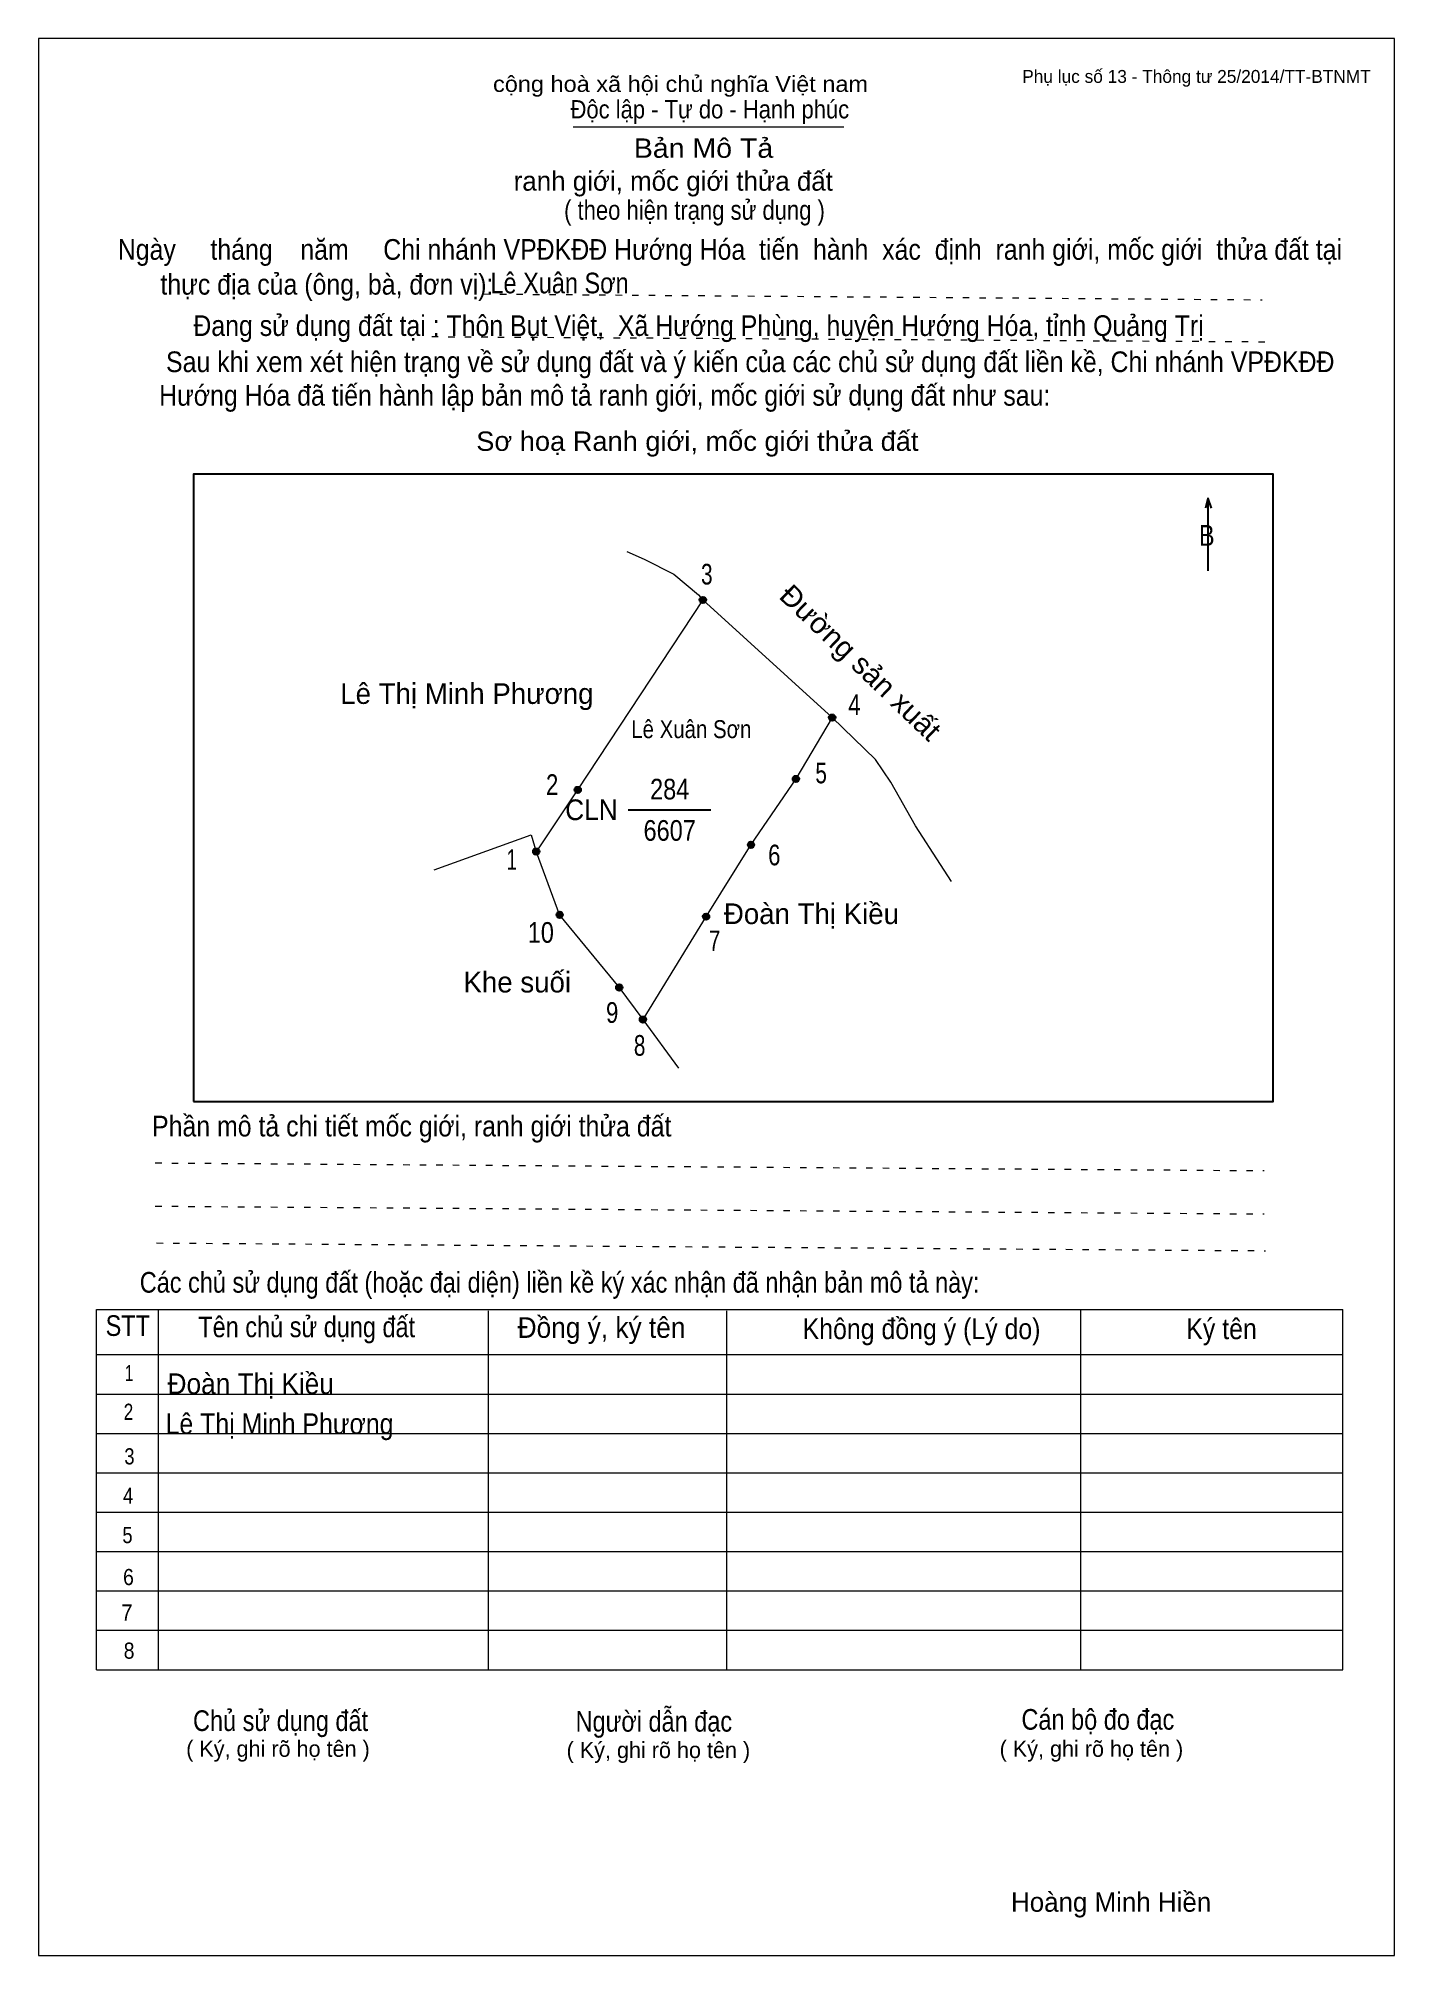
# Model space of a CAD drawing. Header units: centimetres. Extents: x 0 to 21, y 0 to 29.7.
import ezdxf
from ezdxf.enums import TextEntityAlignment as Align

# ---------------------------------------------------------------- set-up
doc = ezdxf.new("R2010")
doc.units = ezdxf.units.CM
doc.header["$LTSCALE"] = 0.13
doc.linetypes.add('DOTTED', pattern=[1.5, 0.3, -1.2])
for name, color, linetype, lineweight in [('1', 7, 'Continuous', 13), ('32', 7, 'Continuous', 25), ('33', 7, 'Continuous', 25), ('6', 7, 'Continuous', 13), ('62', 7, 'Continuous', 13)]:
    doc.layers.add(name, color=color, linetype=linetype, lineweight=lineweight)
for name, color, linetype in [('2', 7, 'Continuous'), ('34', 7, 'Continuous'), ('63', 7, 'Continuous')]:
    doc.layers.add(name, color=color, linetype=linetype)

msp = doc.modelspace()

# ---------------------------------------------------------------- hatches: boundary and pattern name
at = {"layer": '32'}
for points in [[(10.3393, 21, 1), (10.2393, 21, 1)], [(12.3416, 19.1777, 1), (12.2416, 19.1777, 1)], [(11.7796, 18.2276, 1), (11.6796, 18.2276, 1)], [(8.4011, 18.0579, 1), (8.3011, 18.0579, 1)], [(11.084, 17.2075, 1), (10.984, 17.2075, 1)], [(7.7589, 17.1027, 1), (7.6589, 17.1027, 1)], [(8.122, 16.1224, 1), (8.022, 16.1224, 1)], [(10.3885, 16.0946, 1), (10.2885, 16.0946, 1)], [(9.0447, 14.9966, 1), (8.9447, 14.9966, 1)], [(9.411, 14.5, 1), (9.311, 14.5, 1)]]:
    msp.add_hatch(color=256, dxfattribs=at).paths.add_polyline_path(points)

# ---------------------------------------------------------------- linework, layer by layer
at = {"layer": '1'}
msp.add_lwpolyline([(21, 0), (21, 29.7), (0, 29.7), (0, 0)], close=True, dxfattribs=at)
at = {"layer": '32'}
for centre in [(10.2893, 21), (12.2916, 19.1777), (11.7296, 18.2276), (8.3511, 18.0579), (11.034, 17.2075), (7.7089, 17.1027), (8.072, 16.1224), (10.3385, 16.0946), (8.9947, 14.9966), (9.361, 14.5)]:
    msp.add_circle(centre, 0.05, dxfattribs=at)
at = {"layer": '33'}
msp.add_line((9.13, 17.75), (10.41, 17.75), dxfattribs=at)
at = {"layer": '6'}
msp.add_line((9.36, 14.5), (9.91, 13.75), dxfattribs=at)
for points in [[(9.11, 21.75), (9.38, 21.63), (9.84, 21.4), (10.22, 21.08), (10.29, 21)], [(10.29, 21), (8.35, 18.06), (7.71, 17.1)], [(14.14, 16.64), (13.97, 16.9), (13.58, 17.5), (13.2, 18.18), (12.96, 18.53), (12.29, 19.18), (10.29, 21)], [(12.29, 19.18), (11.73, 18.23), (11.03, 17.21), (10.34, 16.1), (9.36, 14.5)], [(6.13, 16.82), (7.63, 17.36), (7.71, 17.1)], [(7.71, 17.1), (8.07, 16.12), (8.99, 15), (9.36, 14.5)]]:
    msp.add_lwpolyline(points, dxfattribs=at)
at = {"layer": '62'}
for p, q in [((8.28, 28.33), (12.47, 28.33)), ((0.9, 10.01), (20.2, 10.01)), ((0.9, 4.43), (0.9, 10.01)), ((1.86, 4.43), (1.86, 10.01)), ((6.97, 4.43), (6.97, 9.99)), ((10.66, 4.43), (10.66, 9.99)), ((16.14, 4.43), (16.14, 10.01)), ((20.2, 4.43), (20.2, 10.01)), ((0.9, 9.31), (20.2, 9.31)), ((0.9, 8.7), (20.2, 8.7)), ((0.9, 8.09), (20.2, 8.09)), ((0.9, 7.48), (20.2, 7.48)), ((0.9, 6.87), (20.2, 6.87)), ((0.9, 6.26), (20.2, 6.26)), ((0.9, 5.65), (20.2, 5.65)), ((0.9, 5.04), (20.2, 5.04)), ((0.9, 4.43), (20.2, 4.43))]:
    msp.add_line(p, q, dxfattribs=at)
at = {"layer": '62', "linetype": 'DOTTED'}
for p, q in [((6.89, 25.74), (18.95, 25.65)), ((6.09, 25.08), (19.04, 25)), ((1.81, 12.28), (18.98, 12.16)), ((1.81, 11.61), (18.98, 11.49)), ((1.83, 11.04), (19, 10.92))]:
    msp.add_line(p, q, dxfattribs=at)
at = {"layer": '62', "lineweight": 25}
for p, q in [((18.11, 22.58), (18.11, 21.45)), ((18.11, 22.57), (18.07, 22.42)), ((18.11, 22.57), (18.16, 22.42))]:
    msp.add_line(p, q, dxfattribs=at)
msp.add_lwpolyline([(2.4, 13.23), (19.12, 13.23), (19.12, 22.95), (2.4, 22.95)], close=True, dxfattribs=at)

# ---------------------------------------------------------------- texts
at = {"layer": '2', "width": 0.85}
msp.add_text('Lê Xuân Sơn', height=0.2782, dxfattribs=at).set_placement((10.11, 18.86), align=Align.CENTER)
at = {"layer": '32'}
for s, width, p in [('3', 0.75, (10.35, 21.24)), ('4', 0.8, (12.635, 19.22)), ('5', 0.75, (12.12, 18.16)), ('2', 0.8, (7.955, 17.98)), ('1', 0.65, (7.33, 16.82)), ('6', 0.8, (11.395, 16.89)), ('10', 0.85, (7.78, 15.69)), ('7', 0.75, (10.47, 15.56)), ('9', 0.8, (8.885, 14.45)), ('8', 0.75, (9.31, 13.94))]:
    msp.add_text(s, height=0.32, dxfattribs=dict(at, width=width)).set_placement(p, align=Align.CENTER)
at = {"layer": '33', "width": 1.05}
msp.add_text('Đường sản xuất', height=0.32, rotation=316.13, dxfattribs=at).set_placement((12.6191, 19.9165), align=Align.CENTER)
at = {"layer": '33'}
for s, p in [('Lê Thị Minh Phương', (6.635, 19.39)), ('Đoàn Thị Kiều', (11.97, 15.98)), ('Khe suối', (7.415, 14.92))]:
    msp.add_text(s, height=0.32, dxfattribs=at).set_placement(p, align=Align.CENTER)
at = {"layer": '33', "width": 0.85}
for s, p in [('284', (9.775, 17.91)), ('6607', (9.775, 17.27))]:
    msp.add_text(s, height=0.32, dxfattribs=at).set_placement(p, align=Align.CENTER)
at = {"layer": '33', "width": 0.95}
msp.add_text('CLN', height=0.32, dxfattribs=at).set_placement((8.97, 17.59), align=Align.RIGHT)
at = {"layer": '34'}
for s, width, p in [('Lê Xuân Sơn', 0.85, (7, 25.75)), ('Đoàn Thị Kiều', 0.95, (2, 8.7)), ('Lê Thị Minh Phương', 0.9, (1.97, 8.08))]:
    msp.add_text(s, height=0.32, dxfattribs=dict(at, width=width)).set_placement(p)
at = {"layer": '62'}
for s, height, width, p in [('cộng hoà xã hội chủ nghĩa Việt nam', 0.2474, 1.1, (7.04, 28.87)), ('Độc lập - Tự do - Hạnh phúc', 0.2828, 0.9, (8.24, 28.46)), ('Bản Mô Tả', 0.3, 1.1, (9.22, 27.85)), ('( theo hiện trạng sử dụng )', 0.3, 0.85, (8.14, 26.89)), ('Ngày     tháng    năm     Chi nhánh VPĐKĐĐ Hướng Hóa  tiến  hành  xác  định  ranh giới, mốc giới  thửa đất tại ', 0.32, 0.9, (1.23, 26.27)), ('thực địa của (ông, bà, đơn vị): ', 0.32, 0.9, (1.89, 25.73)), ('Đang sử dụng đất tại : Thôn Bụt Việt,  Xã Hướng Phùng, huyện Hướng Hóa, tỉnh Quảng Trị', 0.32, 0.9, (2.4, 25.09)), (' Sau khi xem xét hiện trạng về sử dụng đất và ý kiến của các chủ sử dụng đất liền kề, Chi nhánh VPĐKĐĐ ', 0.32, 0.9, (1.87, 24.53)), ('Hướng Hóa đã tiến hành lập bản mô tả ranh giới, mốc giới sử dụng đất như sau:', 0.32, 0.9, (1.87, 24.01)), ('Sơ hoạ Ranh giới, mốc giới thửa đất', 0.3, 1.05, (6.78, 23.31)), ('B', 0.32, 0.85, (17.97, 21.84)), ('Phần mô tả chi tiết mốc giới, ranh giới thửa đất ', 0.32, 0.9, (1.76, 12.69)), ('Các chủ sử dụng đất (hoặc đại diện) liền kề ký xác nhận đã nhận bản mô tả này:', 0.32, 0.85, (1.57, 10.27))]:
    msp.add_text(s, height=height, dxfattribs=dict(at, width=width)).set_placement(p)
msp.add_text('ranh giới, mốc giới thửa đất', height=0.3, dxfattribs=at).set_placement((7.36, 27.34))
for s, height, width, p in [('STT', 0.32, 0.85, (1.385, 9.6)), ('Tên chủ sử dụng đất', 0.32, 0.85, (4.155, 9.58)), ('Đồng ý, ký tên', 0.32, 0.95, (8.72, 9.57)), ('Không đồng ý (Lý do)', 0.32, 0.9, (13.675, 9.55)), ('Ký tên', 0.32, 0.9, (18.32, 9.55)), ('1', 0.25, 0.7, (1.405, 8.9)), ('2', 0.25, 0.8, (1.395, 8.3)), ('3', 0.25, 0.85, (1.41, 7.61)), ('4', 0.25, 0.85, (1.39, 7)), ('5', 0.25, 0.85, (1.38, 6.39)), ('6', 0.25, 0.9, (1.395, 5.74)), ('7', 0.25, 0.95, (1.37, 5.19)), ('8', 0.25, 0.9, (1.405, 4.6)), ('Người dẫn đạc', 0.32, 0.85, (9.53, 3.47)), ('Chủ sử dụng đất', 0.32, 0.85, (3.75, 3.48)), ('Cán bộ đo đạc', 0.32, 0.85, (16.405, 3.5))]:
    msp.add_text(s, height=height, dxfattribs=dict(at, width=width)).set_placement(p, align=Align.CENTER)
for p in [(3.71, 3.08), (9.6, 3.06), (16.305, 3.08)]:
    msp.add_text('( Ký, ghi rõ họ tên )', height=0.25, dxfattribs=at).set_placement(p, align=Align.CENTER)
at = {"layer": '63'}
msp.add_text('Phụ lục số 13 - Thông tư 25/2014/TT-BTNMT', height=0.2, dxfattribs=at).set_placement((20.63, 29.01), align=Align.RIGHT)
msp.add_text('Hoàng Minh Hiền', height=0.3, dxfattribs=at).set_placement((16.61, 0.68), align=Align.CENTER)

doc.saveas('drawing.dxf')
